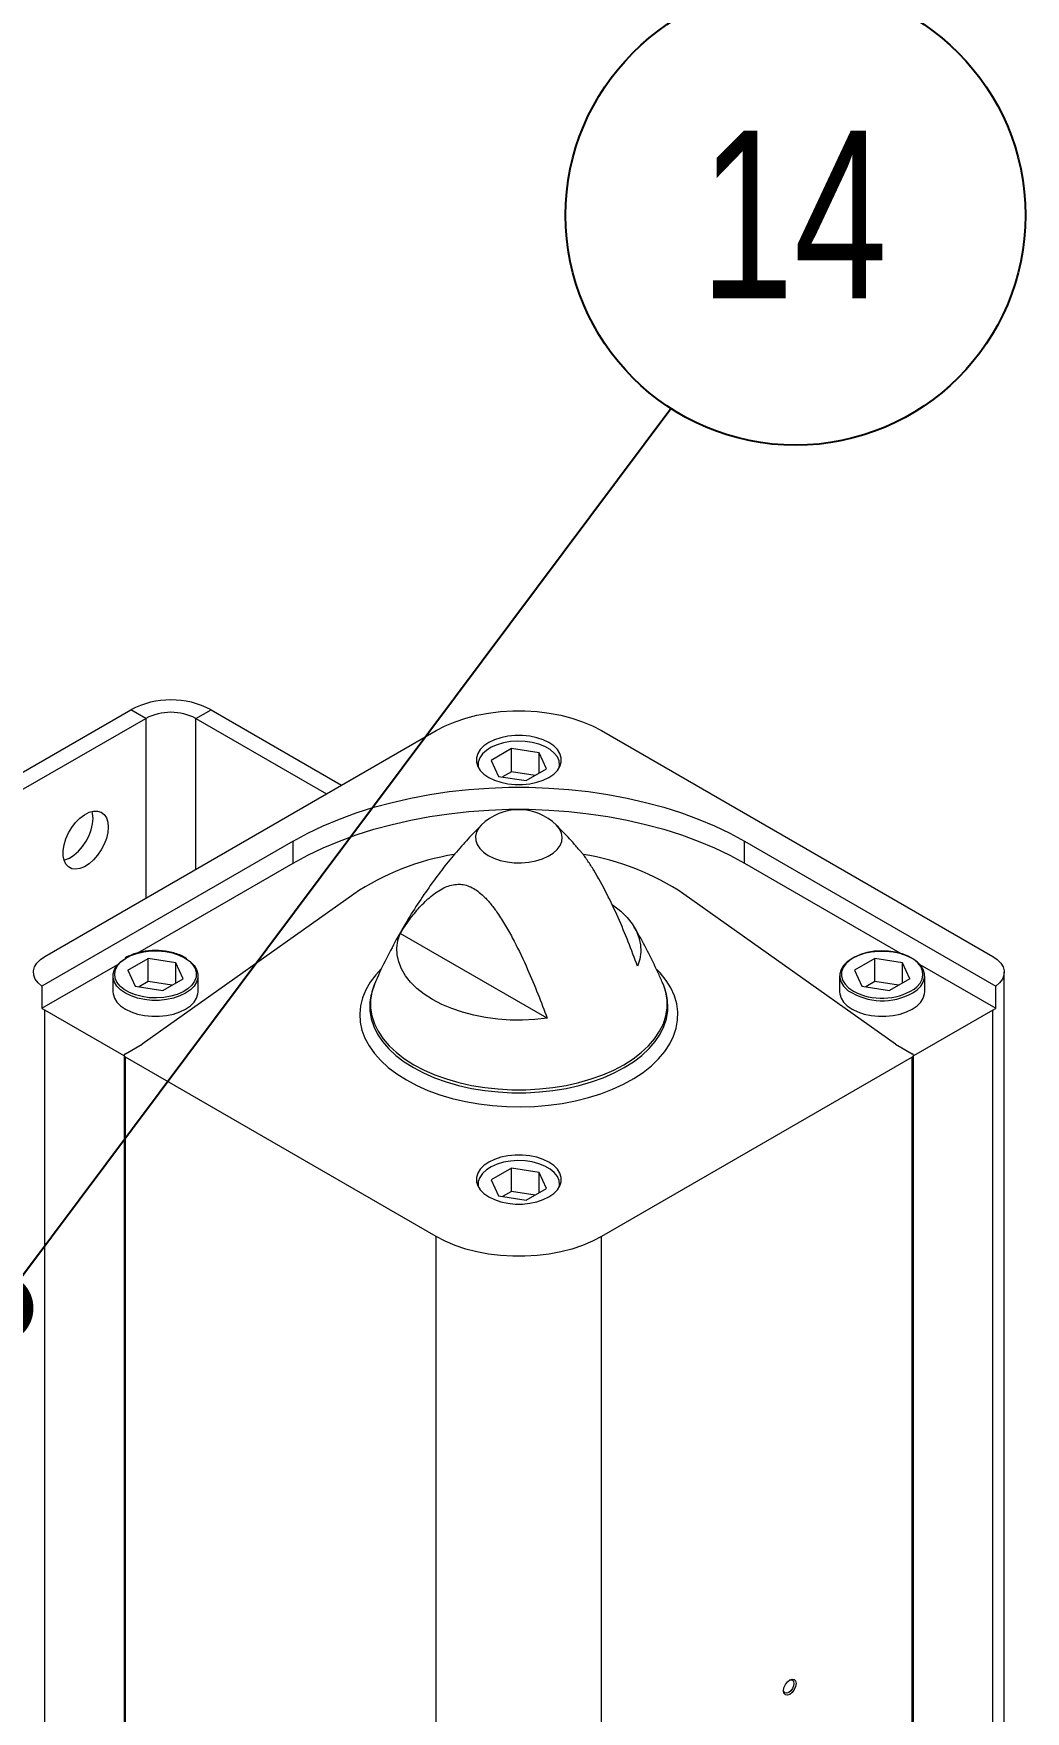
# Model space of a CAD drawing. Header units: millimetres. Extents: x -3124 to 13554, y -5049 to 691.
# Drawn here: x -1209.9 to -930.3, y -3250.6 to -2777.7 of the extents above; entities that cross this region are included whole.
import ezdxf

# ---------------------------------------------------------------- set-up
doc = ezdxf.new("R2010")
doc.units = ezdxf.units.MM
doc.layers.add('SHEET', color=179, linetype='Continuous')
doc.styles.add('SLDTEXTSTYLE0', font='TXT', dxfattribs={"width": 0.75})
doc.dimstyles.new('SLDDIMSTYLE1', dxfattribs={"dimtxt": 0.18, "dimasz": 3.302, "dimexe": 0, "dimexo": 0.0625, "dimgap": 0, "dimtad": 0, "dimtih": 1, "dimtoh": 1, "dimdec": 0, "dimrnd": 1e-09, "dimzin": 0, "dimdsep": 46, "dimtxsty": 'Standard', "dimsah": 1, "dimcen": 0.09, "dimadec": 0, "dimazin": 0, "dimtfac": 3.302, "dimtdec": 0, "dimtofl": 0, "dimtmove": 0, "dimatfit": 3, "dimfxl": 1, "dimfrac": 2, "dimtolj": 1, "dimtzin": 0, "dimarcsym": 0})

msp = doc.modelspace()

# ---------------------------------------------------------------- linework, layer by layer
at = {"linetype": 'Continuous', "lineweight": 20}
for p, q in [((-1220.71348, -2990.30722), (-1182.52973, -2968.26421)), ((-1178.28714, -2970.7134), (-1182.52973, -2968.26421)), ((-1164.14491, -2970.71344), (-1159.90228, -2968.26422)), ((-1159.90228, -2968.26422), (-1123.09932, -2989.51012)), ((-1216.4709, -2992.75642), (-1178.28714, -2970.7134)), ((-1206.71276, -3037.77914), (-1096.47484, -2974.14014)), ((-1178.28714, -2970.7134), (-1178.28714, -3021.36933)), ((-1164.14491, -2970.71344), (-1127.34195, -2991.95934)), ((-1164.14491, -3013.20533), (-1164.14491, -2970.71344)), ((-1049.80579, -2974.14013), (-939.56784, -3037.77914)), ((-1075.23232, -2979.23825), (-1080.9478, -2982.53772)), ((-1067.42485, -2980.44592), (-1075.23232, -2979.23825)), ((-1075.23232, -2985.77059), (-1075.23232, -2979.23825)), ((-1080.9478, -2982.53772), (-1078.85582, -2987.04488)), ((-1065.33287, -2984.95308), (-1067.42485, -2980.44592)), ((-1067.42485, -2986.16081), (-1067.42485, -2980.44592)), ((-1078.85582, -2987.04488), (-1071.04834, -2988.25255)), ((-1075.23232, -2985.77059), (-1077.73899, -2987.21766)), ((-1068.5417, -2986.80549), (-1075.23232, -2985.77059)), ((-1071.04834, -2988.25255), (-1065.33287, -2984.95308)), ((-1136.77987, -3005.32694), (-1207.57745, -3046.19752)), ((-1136.77987, -3011.53271), (-1136.77987, -3005.32694)), ((-1009.50071, -3005.32691), (-938.70311, -3046.19749)), ((-1009.50071, -3011.53267), (-1009.50071, -3005.32691)), ((-1180.51702, -3036.78163), (-1136.77987, -3011.53271)), ((-1009.50071, -3011.53267), (-965.1275, -3037.14878)), ((-1119.68918, -3020.21043), (-1179.34774, -3062.55715)), ((-966.93295, -3062.5571), (-1026.59155, -3020.21046)), ((-1065.15672, -3055.24349), (-1106.57982, -3031.33045)), ((-1207.57745, -3052.40328), (-1186.16782, -3040.04377)), ((-1183.3616, -3041.65995), (-1177.64611, -3038.36047)), ((-1169.83866, -3039.56815), (-1177.64611, -3038.36047)), ((-1177.64611, -3044.89281), (-1177.64611, -3038.36047)), ((-1167.74666, -3044.0753), (-1169.83866, -3039.56815)), ((-1169.83866, -3045.28304), (-1169.83866, -3039.56815)), ((-1167.17245, -3038.14852), (-1167.33092, -3038.06462)), ((-1167.02995, -3038.24552), (-1167.17245, -3038.14852)), ((-1166.74504, -3038.43939), (-1167.02995, -3038.24552)), ((-972.81852, -3038.36048), (-978.53399, -3041.65995)), ((-965.01105, -3039.56815), (-972.81852, -3038.36048)), ((-972.81852, -3044.89282), (-972.81852, -3038.36048)), ((-962.91907, -3044.07531), (-965.01105, -3039.56815)), ((-965.01105, -3045.28304), (-965.01105, -3039.56815)), ((-960.1127, -3040.04377), (-938.70311, -3052.40326)), ((-1187.55416, -3043.27585), (-1187.55416, -3047.76689)), ((-1183.3616, -3041.65995), (-1181.2696, -3046.1671)), ((-1177.64611, -3044.89281), (-1180.15279, -3046.33989)), ((-1170.95551, -3045.92772), (-1177.64611, -3044.89281)), ((-1173.46215, -3047.37478), (-1167.74666, -3044.0753)), ((-1163.5541, -3047.76692), (-1163.5541, -3043.27588)), ((-982.72655, -3043.27585), (-982.72655, -3047.76689)), ((-978.53399, -3041.65995), (-976.44201, -3046.16711)), ((-972.81852, -3044.89282), (-975.32518, -3046.33989)), ((-966.1279, -3045.92772), (-972.81852, -3044.89282)), ((-962.91907, -3044.07531), (-968.63454, -3047.37478)), ((-958.72651, -3047.76693), (-958.72651, -3043.27589)), ((-936.34603, -3422.77745), (-936.34603, -3042.26938)), ((-1207.57745, -3046.19752), (-1207.57745, -3052.40328)), ((-1181.2696, -3046.1671), (-1173.46215, -3047.37478)), ((-976.44201, -3046.16711), (-968.63454, -3047.37478)), ((-938.70311, -3052.40326), (-938.70311, -3046.19749)), ((-1184.36608, -3065.86589), (-1206.71285, -3052.96537)), ((-1206.71285, -3421.06191), (-1206.71285, -3052.96537)), ((-939.5679, -3052.96536), (-961.91456, -3065.86581)), ((-939.5679, -3421.0619), (-939.5679, -3052.96536)), ((-1184.01462, -3065.25128), (-1179.34774, -3062.55715)), ((-966.93295, -3062.5571), (-962.26594, -3065.2513)), ((-1184.36613, -3065.74111), (-1184.36613, -3446.24918)), ((-1096.47482, -3116.76664), (-1184.01466, -3066.23096)), ((-1184.01466, -3446.73903), (-1184.01466, -3066.23096)), ((-962.26596, -3066.23097), (-1049.80579, -3116.76664)), ((-962.26596, -3446.73904), (-962.26596, -3066.23097)), ((-961.91446, -3446.24921), (-961.91446, -3065.74114)), ((-1075.2323, -3097.4827), (-1080.9478, -3100.78218)), ((-1067.42485, -3098.69038), (-1075.2323, -3097.4827)), ((-1075.2323, -3104.01504), (-1075.2323, -3097.4827)), ((-1080.9478, -3100.78218), (-1078.85579, -3105.28933)), ((-1065.33285, -3103.19753), (-1067.42485, -3098.69038)), ((-1067.42485, -3104.40527), (-1067.42485, -3098.69038)), ((-1078.85579, -3105.28933), (-1071.04834, -3106.49701)), ((-1075.2323, -3104.01504), (-1077.73899, -3105.46212)), ((-1068.5417, -3105.04995), (-1075.2323, -3104.01504)), ((-1071.04834, -3106.49701), (-1065.33285, -3103.19753)), ((-1096.47482, -3497.2747), (-1096.47482, -3116.76664)), ((-1049.80579, -3497.2747), (-1049.80579, -3116.76664))]:
    msp.add_line(p, q, dxfattribs=at)
at = {"linetype": 'Continuous', "lineweight": 20, "flags": 128}
for points in [[(-1096.47484, -2974.14014), (-1093.90793, -2972.80584), (-1091.11334, -2971.63382), (-1088.12205, -2970.63671), (-1084.96652, -2969.82567), (-1081.6813, -2969.20954), (-1078.3027, -2968.79488), (-1074.86738, -2968.5865), (-1071.41327, -2968.58645), (-1067.97805, -2968.79487), (-1064.59929, -2969.2095), (-1061.31413, -2969.82572), (-1058.15868, -2970.63671), (-1055.16733, -2971.63373), (-1052.37274, -2972.80585), (-1049.80579, -2974.14013)], [(-1081.62562, -2987.33737), (-1080.02324, -2988.11354), (-1078.21183, -2988.71728), (-1076.24612, -2989.13033), (-1074.18613, -2989.34005), (-1072.09451, -2989.33998), (-1070.03459, -2989.13027), (-1068.06896, -2988.71729), (-1066.25741, -2988.11354), (-1064.65498, -2987.33739), (-1063.3105, -2986.41233), (-1062.26469, -2985.36655), (-1061.54931, -2984.23182), (-1061.18605, -2983.04265), (-1061.18592, -2981.83519), (-1061.5492, -2980.64598), (-1062.26471, -2979.5112), (-1063.3105, -2978.46548), (-1064.65505, -2977.54046), (-1066.25741, -2976.76427), (-1068.06884, -2976.16055), (-1070.03454, -2975.7475), (-1072.09453, -2975.53778), (-1074.18616, -2975.53785), (-1076.24608, -2975.74756), (-1078.21171, -2976.16054), (-1080.02324, -2976.76427), (-1081.62566, -2977.54043), (-1082.97015, -2978.46548), (-1084.01598, -2979.51127), (-1084.73136, -2980.646), (-1085.09462, -2981.83517), (-1085.09475, -2983.04264), (-1084.73147, -2984.23185), (-1084.01596, -2985.36663), (-1082.97015, -2986.41233), (-1081.62562, -2987.33737)], [(-1061.73387, -2984.59084), (-1061.64317, -2983.8944), (-1061.78183, -2982.70691), (-1062.2857, -2981.55272), (-1063.13833, -2980.46908), (-1064.31237, -2979.49078), (-1065.77032, -2978.64913), (-1067.46496, -2977.97137), (-1069.34209, -2977.47915), (-1071.34141, -2977.18828), (-1073.39843, -2977.10823), (-1075.44708, -2977.24155), (-1077.42171, -2977.58381), (-1079.25868, -2978.12418), (-1080.89905, -2978.84516), (-1082.29002, -2979.72367), (-1083.38696, -2980.73142), (-1084.15445, -2981.83609), (-1084.56798, -2983.00211), (-1084.61423, -2984.19202), (-1084.54671, -2984.59081)], [(-1136.77987, -3005.32694), (-1132.65831, -3003.09263), (-1128.30201, -3001.01205), (-1123.72784, -2999.09357), (-1118.95407, -2997.34465), (-1113.9995, -2995.77222), (-1108.88365, -2994.3825), (-1103.62678, -2993.18096), (-1098.24958, -2992.17233), (-1092.77321, -2991.36067), (-1087.21948, -2990.74901), (-1081.61007, -2990.33996), (-1075.96722, -2990.13506), (-1070.31339, -2990.13501), (-1064.67049, -2990.34001), (-1059.06132, -2990.749), (-1053.50746, -2991.36063), (-1048.03115, -2992.17236), (-1042.65387, -2993.18101), (-1037.39695, -2994.38255), (-1032.28119, -2995.77224), (-1027.32655, -2997.34468), (-1022.55281, -2999.09357), (-1017.97874, -3001.01204), (-1013.62234, -3003.09256), (-1009.50071, -3005.32691)], [(-1188.89373, -3001.33266), (-1189.02401, -3002.88723), (-1189.40948, -3004.52848), (-1190.03439, -3006.18929), (-1190.87314, -3007.80175), (-1191.89138, -3009.29979), (-1193.04745, -3010.62197), (-1194.29401, -3011.71431), (-1195.58003, -3012.53205), (-1196.85285, -3013.04159), (-1198.06035, -3013.22229), (-1199.15312, -3013.06662), (-1200.08639, -3012.5809), (-1200.822, -3011.78512), (-1201.32979, -3010.71181), (-1201.58901, -3009.40497), (-1201.58901, -3007.91801), (-1201.32979, -3006.31188), (-1200.822, -3004.65229), (-1200.08639, -3003.00719), (-1199.15312, -3001.44393), (-1198.06035, -3000.02659), (-1196.85285, -2998.81312), (-1195.58003, -2997.8531), (-1194.29401, -2997.18603), (-1193.04745, -2996.83913), (-1191.89138, -2996.82664), (-1190.87314, -2997.14894), (-1190.03439, -2997.793), (-1189.40948, -2998.73231), (-1189.02401, -2999.9286), (-1188.89373, -3001.33266)], [(-1193.13632, -2998.88347), (-1193.26659, -2997.47941), (-1193.41057, -2996.90772)], [(-1136.77987, -3011.53271), (-1132.65831, -3009.2984), (-1128.30201, -3007.21782), (-1123.72784, -3005.29934), (-1118.95407, -3003.55041), (-1113.9995, -3001.97798), (-1108.88365, -3000.58827), (-1103.62678, -2999.38672), (-1098.24958, -2998.3781), (-1092.77321, -2997.56643), (-1087.21948, -2996.95478), (-1081.61007, -2996.54573), (-1075.96722, -2996.34083), (-1070.31339, -2996.34078), (-1064.67049, -2996.54578), (-1059.06132, -2996.95477), (-1053.50746, -2997.5664), (-1048.03115, -2998.37812), (-1042.65387, -2999.38677), (-1037.39695, -3000.58831), (-1032.28119, -3001.97801), (-1027.32655, -3003.55045), (-1022.55281, -3005.29934), (-1017.97874, -3007.2178), (-1013.62234, -3009.29832), (-1009.50071, -3011.53267)], [(-1201.34737, -3010.65617), (-1201.09543, -3010.5924), (-1199.82262, -3010.08286), (-1198.53659, -3009.26511), (-1197.29004, -3008.17278), (-1196.13397, -3006.8506), (-1195.11572, -3005.35256), (-1194.27698, -3003.7401), (-1193.65207, -3002.07928), (-1193.26659, -3000.43803), (-1193.13632, -2998.88347)], [(-1083.73632, -3000.82585), (-1084.39288, -3001.58425), (-1085.04236, -3002.72201), (-1085.34961, -3003.90668), (-1085.30561, -3005.10424), (-1084.91158, -3006.28037), (-1084.1789, -3007.40115), (-1083.1286, -3008.43433), (-1081.79103, -3009.35015)], [(-1081.79103, -3009.35015), (-1080.20462, -3010.12231), (-1078.41506, -3010.72854), (-1076.47361, -3011.1515), (-1074.43628, -3011.37897), (-1072.36181, -3011.40438), (-1070.30968, -3011.227), (-1068.33881, -3010.85206), (-1066.5063, -3010.29014), (-1064.86443, -3009.55759), (-1063.46086, -3008.6753), (-1062.33554, -3007.66888), (-1061.52113, -3006.56711), (-1061.04112, -3005.40164), (-1060.90908, -3004.20619), (-1061.12881, -3003.01508), (-1061.69415, -3001.86252), (-1062.54574, -3000.82441)], [(-1046.7081, -3023.24855), (-1046.48206, -3023.40711), (-1044.41071, -3025.03879), (-1042.63762, -3026.78386), (-1041.18176, -3028.62389), (-1040.05775, -3030.54007), (-1039.27757, -3032.51226), (-1038.84914, -3034.52011), (-1038.77701, -3036.5427), (-1039.0619, -3038.55903), (-1039.70087, -3040.54814)], [(-1065.15672, -3055.24349), (-1068.60231, -3055.61235), (-1072.0951, -3055.77683), (-1075.59869, -3055.73517), (-1079.07677, -3055.48785), (-1082.49311, -3055.03748), (-1085.81234, -3054.38858), (-1088.99974, -3053.54814), (-1092.0226, -3052.52454), (-1094.84909, -3051.3288), (-1097.45006, -3049.97309), (-1099.79865, -3048.47149), (-1101.86995, -3046.83979), (-1103.6429, -3045.09482), (-1105.09891, -3043.25468), (-1106.22296, -3041.33853), (-1107.0031, -3039.36632), (-1107.43153, -3037.35846), (-1107.50368, -3035.33589), (-1107.21877, -3033.31954), (-1106.57982, -3031.33045)], [(-1207.57745, -3046.19752), (-1208.66395, -3045.23214), (-1209.43069, -3044.16937), (-1209.85249, -3043.04412), (-1209.91538, -3041.89346), (-1209.61731, -3040.75517), (-1208.96817, -3039.66665), (-1207.98931, -3038.66361), (-1206.71276, -3037.77914)], [(-1166.60692, -3038.65946), (-1165.72432, -3039.30245), (-1164.67853, -3040.34817), (-1163.96301, -3041.48294), (-1163.59974, -3042.67216), (-1163.59987, -3043.87962), (-1163.96309, -3045.06877), (-1164.67849, -3046.20351), (-1165.72432, -3047.2493), (-1167.06881, -3048.17436), (-1168.67123, -3048.95052), (-1170.48279, -3049.55426), (-1172.44839, -3049.96723), (-1174.50832, -3050.17694), (-1176.59994, -3050.17701), (-1178.65995, -3049.9673), (-1180.62564, -3049.55424), (-1182.43707, -3048.95052), (-1184.0394, -3048.17431), (-1185.38397, -3047.2493), (-1186.42976, -3046.20359), (-1187.14529, -3045.06882), (-1187.50855, -3043.8796), (-1187.50843, -3042.67213), (-1187.14516, -3041.48296), (-1186.4298, -3040.34824), (-1185.38397, -3039.30245), (-1184.20196, -3038.47314)], [(-1185.34048, -3046.35425), (-1185.55614, -3046.14396), (-1186.40877, -3045.06031), (-1186.91264, -3043.90613), (-1187.0513, -3042.71864), (-1186.82038, -3041.53599), (-1186.22746, -3040.39604), (-1185.29146, -3039.3356), (-1184.04252, -3038.38862), (-1182.52073, -3037.58563), (-1180.77509, -3036.95239), (-1178.86154, -3036.50933), (-1176.84169, -3036.27059), (-1174.7805, -3036.2439), (-1172.74413, -3036.43008), (-1170.79817, -3036.8232), (-1169.00512, -3037.41047), (-1167.42242, -3038.17329)], [(-1167.42242, -3038.17329), (-1166.10103, -3039.08696), (-1165.08373, -3040.12207), (-1164.40277, -3041.24545), (-1164.08026, -3042.42102), (-1164.12649, -3043.61092), (-1164.54004, -3044.77695), (-1165.30753, -3045.88162), (-1165.37552, -3045.95746)], [(-962.10146, -3048.09233), (-960.8967, -3047.24929), (-959.85088, -3046.20351), (-959.13534, -3045.06888), (-958.77224, -3043.87961), (-958.77212, -3042.67214), (-959.1354, -3041.48294), (-959.85091, -3040.34816), (-960.8967, -3039.30244), (-962.24124, -3038.37742), (-963.8436, -3037.60123), (-965.65503, -3036.99751), (-967.62074, -3036.58445), (-969.68073, -3036.37473), (-971.77235, -3036.37481), (-973.83228, -3036.58452), (-975.7979, -3036.9975), (-977.60944, -3037.60123), (-979.21186, -3038.37738), (-980.55635, -3039.30244), (-981.60218, -3040.34823), (-982.31756, -3041.48296), (-982.68082, -3042.67213), (-982.68095, -3043.8796), (-982.31766, -3045.06881), (-981.60216, -3046.20359), (-980.55635, -3047.24929), (-980.27735, -3047.46993)], [(-961.75331, -3047.01965), (-960.98923, -3046.39968), (-960.05319, -3045.33921), (-959.46031, -3044.19929), (-959.22937, -3043.01663), (-959.36803, -3041.82914), (-959.8719, -3040.67495), (-960.72453, -3039.59131), (-961.89857, -3038.61301), (-963.35651, -3037.77136), (-965.05115, -3037.0936), (-966.92829, -3036.60138), (-968.92744, -3036.31061), (-970.98463, -3036.23046), (-973.03328, -3036.36378), (-975.0079, -3036.70604), (-976.84487, -3037.24641), (-978.48525, -3037.96739), (-979.87622, -3038.84591), (-980.97316, -3039.85365), (-981.74065, -3040.95832), (-982.15417, -3042.12434), (-982.20043, -3043.31425), (-981.87788, -3044.4898), (-981.19696, -3045.6132), (-980.17962, -3046.64829), (-978.85825, -3047.56197), (-978.85825, -3047.56197)], [(-939.56784, -3037.77914), (-938.29134, -3038.66364), (-937.31248, -3039.66663), (-936.66327, -3040.7552), (-936.36525, -3041.89352), (-936.42815, -3043.04419), (-936.84988, -3044.16939), (-937.61659, -3045.23215), (-938.70311, -3046.19749)], [(-1111.92459, -3041.32838), (-1113.44082, -3042.97137), (-1115.0191, -3045.07197), (-1116.26989, -3047.24474), (-1117.183, -3049.47289), (-1117.75139, -3051.73892), (-1117.97064, -3054.02509), (-1117.83901, -3056.31348), (-1117.35757, -3058.5862), (-1116.53002, -3060.82554), (-1115.36306, -3063.01376), (-1113.86549, -3065.13395), (-1112.04922, -3067.16943), (-1109.92847, -3069.10426), (-1107.51982, -3070.92331), (-1104.84198, -3072.61246)], [(-1113.69413, -3045.28906), (-1113.87123, -3045.70682), (-1114.5814, -3047.89996), (-1114.93796, -3050.12156), (-1114.93805, -3052.35265), (-1114.58132, -3054.57435), (-1113.87123, -3056.76744), (-1112.81351, -3058.91342), (-1111.41739, -3060.99388), (-1109.69468, -3062.9911), (-1107.66005, -3064.88805), (-1105.33097, -3066.66856), (-1102.72722, -3068.31737)], [(-1104.84198, -3072.61246), (-1101.91615, -3074.15825), (-1098.76512, -3075.54873), (-1095.41352, -3076.77301), (-1091.8876, -3077.82152), (-1088.21492, -3078.68605), (-1084.42424, -3079.35982), (-1080.54534, -3079.83746), (-1076.60844, -3080.11539), (-1072.6444, -3080.19137), (-1068.6842, -3080.0648), (-1064.7589, -3079.73668), (-1060.89921, -3079.20955), (-1057.13529, -3078.48758), (-1053.49671, -3077.57637), (-1050.0118, -3076.48311), (-1046.70803, -3075.21627), (-1043.61092, -3073.78591), (-1040.74501, -3072.20309), (-1038.13279, -3070.4802), (-1035.79438, -3068.6308), (-1033.74817, -3066.6694), (-1032.0104, -3064.61122), (-1030.59454, -3062.4724), (-1029.51155, -3060.26979), (-1028.77013, -3058.02046), (-1028.37597, -3055.74212), (-1028.33205, -3053.45264), (-1028.6389, -3051.16983), (-1029.29391, -3048.91166), (-1030.29215, -3046.69573), (-1031.62585, -3044.53933), (-1033.28433, -3042.45948), (-1034.20264, -3041.48246)], [(-1102.72722, -3068.31737), (-1099.8711, -3069.82048), (-1096.787, -3071.16493), (-1093.50102, -3072.3395), (-1090.04136, -3073.334), (-1086.43751, -3074.13996), (-1082.72015, -3074.75057), (-1078.92104, -3075.16059), (-1075.07269, -3075.36643), (-1071.20791, -3075.36638), (-1067.35957, -3075.16054), (-1063.56054, -3074.75057), (-1059.84323, -3074.13998), (-1056.23933, -3073.33405), (-1052.77975, -3072.3395), (-1049.49369, -3071.16503), (-1046.40955, -3069.82041), (-1043.55334, -3068.31734), (-1040.94968, -3066.66849), (-1038.62048, -3064.88805), (-1036.58601, -3062.99105), (-1034.86321, -3060.99388), (-1033.46714, -3058.91339), (-1032.40946, -3056.76744), (-1031.69929, -3054.5743), (-1031.34271, -3052.35269), (-1031.34262, -3050.1216), (-1031.6992, -3047.90001), (-1032.40944, -3045.70681), (-1032.58532, -3045.29156)], [(-1187.55416, -3047.76689), (-1187.50855, -3048.37064), (-1187.14529, -3049.55986), (-1186.42976, -3050.69462), (-1185.38397, -3051.74034), (-1184.0394, -3052.66535), (-1182.43707, -3053.44155), (-1180.62564, -3054.04528), (-1178.65995, -3054.45834), (-1176.59994, -3054.66805), (-1174.50832, -3054.66797), (-1172.44839, -3054.45827), (-1170.48279, -3054.0453), (-1168.67123, -3053.44155), (-1167.06881, -3052.6654), (-1165.72432, -3051.74034), (-1164.67849, -3050.69455), (-1163.96309, -3049.55981), (-1163.59987, -3048.37066), (-1163.5541, -3047.76692)], [(-1165.37552, -3045.95746), (-1166.40445, -3046.88936), (-1167.79542, -3047.76787), (-1169.43582, -3048.48887), (-1171.27274, -3049.02921), (-1173.24741, -3049.37149), (-1175.29604, -3049.5048), (-1177.35306, -3049.42475), (-1179.35238, -3049.13388), (-1181.22952, -3048.64167), (-1182.92416, -3047.96391), (-1184.3821, -3047.12225), (-1185.34048, -3046.35425)], [(-982.72655, -3047.76689), (-982.68095, -3048.37064), (-982.31766, -3049.55985), (-981.60216, -3050.69462), (-980.55635, -3051.74033), (-979.21182, -3052.66536), (-977.60944, -3053.44154), (-975.79803, -3054.04528), (-973.83232, -3054.45833), (-971.77233, -3054.66805), (-969.68071, -3054.66797), (-967.62061, -3054.45836), (-965.65516, -3054.04529), (-963.8436, -3053.44154), (-962.24118, -3052.66539), (-960.8967, -3051.74033), (-959.85088, -3050.69455), (-959.13534, -3049.55992), (-958.77224, -3048.37065), (-958.72651, -3047.76693)], [(-1115.1401, -3051.92402), (-1115.09547, -3053.11791), (-1114.73755, -3055.34788), (-1114.02473, -3057.54931), (-1112.96309, -3059.70335), (-1111.56166, -3061.79164), (-1109.83246, -3063.7964), (-1107.79024, -3065.70046), (-1105.45244, -3067.48761), (-1102.83874, -3069.14274)], [(-1102.83874, -3069.14274), (-1099.97183, -3070.6515), (-1096.87606, -3072.00108), (-1093.57777, -3073.18004), (-1090.10504, -3074.17828), (-1086.48762, -3074.98731), (-1082.75632, -3075.60018), (-1078.94291, -3076.01169), (-1075.08007, -3076.2183), (-1071.20062, -3076.21835), (-1067.33774, -3076.01171), (-1063.5245, -3075.60015), (-1059.79311, -3074.98728), (-1056.17556, -3074.17833), (-1052.70288, -3073.18011), (-1049.40459, -3072.00111), (-1046.30873, -3070.65148), (-1043.44191, -3069.14267), (-1040.8283, -3067.48769), (-1038.49041, -3065.70049), (-1036.4481, -3063.79643), (-1034.71892, -3061.79167), (-1033.31762, -3059.70331), (-1032.25601, -3057.54924), (-1031.54307, -3055.34789), (-1031.18514, -3053.11791), (-1031.14061, -3051.90038)], [(-1081.6256, -3105.58181), (-1080.02326, -3106.35802), (-1078.21183, -3106.96174), (-1076.24615, -3107.3748), (-1074.18613, -3107.58451), (-1072.09451, -3107.58444), (-1070.03442, -3107.37483), (-1068.06898, -3106.96176), (-1066.25743, -3106.35802), (-1064.655, -3105.58186), (-1063.31052, -3104.6568), (-1062.26469, -3103.61102), (-1061.54912, -3102.47637), (-1061.18607, -3101.28713), (-1061.18594, -3100.07966), (-1061.5492, -3098.89044), (-1062.26473, -3097.75567), (-1063.31052, -3096.70996), (-1064.65505, -3095.78492), (-1066.25743, -3095.00874), (-1068.06886, -3094.40502), (-1070.03454, -3093.99196), (-1072.09456, -3093.78225), (-1074.18618, -3093.78232), (-1076.24606, -3093.99201), (-1078.21171, -3094.405), (-1080.02326, -3095.00874), (-1081.62569, -3095.7849), (-1082.97017, -3096.70996), (-1084.016, -3097.75575), (-1084.73136, -3098.89046), (-1085.09462, -3100.07963), (-1085.09475, -3101.2871), (-1084.73149, -3102.47632), (-1084.01596, -3103.61109), (-1082.97017, -3104.6568), (-1081.6256, -3105.58181)], [(-1061.73389, -3102.83532), (-1061.64319, -3102.13887), (-1061.78185, -3100.95138), (-1062.28572, -3099.7972), (-1063.13835, -3098.71355), (-1064.31239, -3097.73525), (-1065.77034, -3096.8936), (-1067.46498, -3096.21584), (-1069.34211, -3095.72363), (-1071.34126, -3095.43285), (-1073.39845, -3095.3527), (-1075.44708, -3095.48601), (-1077.42171, -3095.82827), (-1079.25868, -3096.36864), (-1080.89907, -3097.08963), (-1082.29, -3097.96812), (-1083.38696, -3098.97588), (-1084.15445, -3100.08055), (-1084.568, -3101.24658), (-1084.61423, -3102.43648), (-1084.54671, -3102.83527)], [(-1049.80579, -3116.76664), (-1052.3727, -3118.10094), (-1055.16729, -3119.27296), (-1058.15874, -3120.26996), (-1061.31428, -3121.08101), (-1064.59933, -3121.69724), (-1067.97807, -3122.11178), (-1071.41325, -3122.32028), (-1074.86735, -3122.32032), (-1078.30274, -3122.11181), (-1081.68132, -3121.69726), (-1084.9665, -3121.08106), (-1088.12212, -3120.26996), (-1091.11345, -3119.27293), (-1093.90787, -3118.10092), (-1096.47482, -3116.76664)], [(-996.77277, -3241.70236), (-996.09629, -3241.46719), (-995.52277, -3241.57861), (-995.13958, -3242.01969), (-995.005, -3242.72325), (-995.13958, -3243.58209), (-995.52277, -3244.4656), (-996.09629, -3245.23919), (-996.77277, -3245.78506), (-997.44927, -3246.02024), (-998.02278, -3245.90882), (-998.40598, -3245.46774), (-998.54053, -3244.76427), (-998.40598, -3243.90535), (-998.02278, -3243.02184), (-997.44927, -3242.24825), (-996.77277, -3241.70236)], [(-996.93339, -3241.80352), (-996.51961, -3241.68476), (-996.04544, -3241.77693), (-995.7286, -3242.14155), (-995.61733, -3242.72326), (-995.7286, -3243.43334), (-996.04544, -3244.16378), (-996.51961, -3244.80342), (-997.07892, -3245.25479), (-997.63825, -3245.44919), (-998.11242, -3245.35703), (-998.42926, -3244.9924), (-998.53324, -3244.57488)]]:
    msp.add_lwpolyline(points, dxfattribs=at)
at = {"linetype": 'Continuous', "lineweight": 20}
for centre, radius, start, end in [((-1171.21602, -2989.89694), 24.4126, 62.3908007, 117.6091376), ((-1171.21606, -2984.36078), 15.37046, 62.6098066, 117.3898977), ((-1073.14033, -3011.44303), 15, 45.1220602, 134.8779398), ((-1079.65247, -3080.39021), 72.281, 99.3246562, 123.6352308), ((-1066.64451, -3080.4208), 72.31545, 56.3674642, 80.7323397), ((-970.66516, -3032.47141), 17.81432, 237.3451687, 298.7324149), ((-970.77404, -3032.52179), 17.07517, 241.7416408, 301.8903384), ((-1201.99965, -3044.7696), 9.45436, 233.8450456, 240.0977924), ((-944.29466, -3044.74702), 9.48068, 299.9052196, 306.1415905), ((-1183.82874, -3065.74113), 0.52393, 110.7798367, 249.2152335), ((-962.45183, -3065.74113), 0.52392, 290.7792844, 69.2182507)]:
    msp.add_arc(centre, radius, start, end, dxfattribs=at)
for points, knots in [([(-1083.67567, -3000.80096), (-1084.17856, -3001.29281), (-1085.91981, -3002.99582), (-1088.90105, -3006.24099), (-1092.61137, -3010.56412), (-1096.31219, -3015.29187), (-1099.95784, -3020.38224), (-1103.50046, -3025.81875), (-1106.90616, -3031.56801), (-1110.11012, -3037.62035), (-1112.36682, -3042.20459), (-1113.46693, -3044.81653), (-1113.6556, -3045.26448)], [0, 0, 0, 0, 0.043334998, 0.150045169, 0.260363419, 0.373869676, 0.490127303, 0.608705497, 0.729197289, 0.851232222, 0.974486117, 1, 1, 1, 1]), ([(-1056.15632, -3007.71228), (-1056.46418, -3007.34754), (-1057.90869, -3005.63609), (-1060.07129, -3003.31217), (-1061.93178, -3001.46595), (-1062.61263, -3000.79031)], [0, 0, 0, 0, 0.1465577812, 0.6876772101, 1, 1, 1, 1]), ([(-1039.70087, -3040.54814), (-1040.5506, -3038.26143), (-1042.25272, -3033.68088), (-1045.118, -3026.85322), (-1048.28645, -3020.08476), (-1051.17243, -3014.74119), (-1053.6691, -3010.89124), (-1055.06624, -3008.93287), (-1055.94788, -3007.94857), (-1056.15803, -3007.71395)], [0, 0, 0, 0, 0.201409331, 0.403447474, 0.603786328, 0.806242865, 0.889493127, 0.97365955, 1, 1, 1, 1]), ([(-1106.57982, -3031.33045), (-1105.73011, -3030.02474), (-1104.02805, -3027.40925), (-1101.16236, -3023.89095), (-1097.99536, -3020.77615), (-1095.1045, -3018.77922), (-1092.61685, -3017.7855), (-1090.92013, -3017.44155), (-1089.21911, -3017.45604), (-1087.5751, -3017.81841), (-1085.90688, -3018.5798), (-1084.28024, -3019.70159), (-1082.54149, -3021.28367), (-1080.70902, -3023.39434), (-1078.64135, -3026.26222), (-1076.54824, -3029.64378), (-1073.73718, -3034.80531), (-1070.78378, -3041.05355), (-1067.72354, -3048.33687), (-1066.01336, -3052.93852), (-1065.15672, -3055.24349)], [0, 0, 0, 0, 0.086206795, 0.172682734, 0.258432984, 0.345086134, 0.380718735, 0.41674347, 0.444392192, 0.472688116, 0.499994082, 0.525416998, 0.551713368, 0.587593637, 0.624423297, 0.674278245, 0.724194494, 0.826536232, 0.913111775, 1, 1, 1, 1]), ([(-1032.6308, -3045.27635), (-1033.07289, -3044.25427), (-1034.3996, -3041.18708), (-1036.86501, -3036.29085), (-1039.08621, -3032.08202), (-1040.38961, -3029.92294), (-1040.59031, -3029.59048)], [0, 0, 0, 0, 0.187390374, 0.562347734, 0.932609587, 1, 1, 1, 1]), ([(-1176.47834, -3036.17744), (-1176.67081, -3036.18061), (-1177.51238, -3036.19445), (-1178.97321, -3036.40664), (-1180.80476, -3036.80787), (-1182.47514, -3037.40758), (-1183.57879, -3037.89603), (-1184.04353, -3038.21926), (-1184.08332, -3038.24694)], [0, 0, 0, 0, 0.067405258, 0.294742429, 0.522304538, 0.750213271, 0.978612327, 1, 1, 1, 1]), ([(-1167.33092, -3038.06462), (-1167.53163, -3037.95518), (-1168.21158, -3037.58443), (-1169.52168, -3037.06102), (-1171.28722, -3036.56307), (-1173.16738, -3036.25049), (-1174.91869, -3036.11047), (-1176.02257, -3036.15787), (-1176.47834, -3036.17744)], [0, 0, 0, 0, 0.081868108, 0.277344509, 0.472716437, 0.667880955, 0.862871819, 1, 1, 1, 1]), ([(-1113.45557, -3044.79718), (-1113.48887, -3044.85797), (-1113.91259, -3045.63139), (-1114.4446, -3047.18662), (-1114.97111, -3049.43261), (-1115.17756, -3051.01167), (-1115.13147, -3051.82602), (-1115.12796, -3051.8881)], [0, 0, 0, 0, 0.027286305, 0.347200772, 0.662634441, 0.974280894, 1, 1, 1, 1]), ([(-1031.16883, -3051.85837), (-1031.18013, -3051.28094), (-1031.20604, -3049.95662), (-1031.63981, -3047.90881), (-1032.12514, -3046.26778), (-1032.55947, -3045.39634), (-1032.64536, -3045.22403)], [0, 0, 0, 0, 0.255690584, 0.586419301, 0.91821826, 1, 1, 1, 1])]:
    msp.add_open_spline(points, degree=3, knots=knots, dxfattribs=at)
at = {"layer": 'SHEET', "color": 0}
msp.add_circle((-995.15165, -2828.90283), 64.80461, dxfattribs=at)

# ---------------------------------------------------------------- texts
at = {"layer": 'SHEET', "color": 0, "insert": (-995.62743, -2805.09046), "char_height": 47.25, "attachment_point": 2, "style": 'SLDTEXTSTYLE0'}
msp.add_mtext('14', dxfattribs=at)

# ---------------------------------------------------------------- leaders
at = {"layer": 'SHEET', "color": 0}
msp.add_leader([(-1219.95272, -3136.93943), (-1030.25824, -2883.37452)], dimstyle='SLDDIMSTYLE1', override={"dimasz": 20, "dimldrblk": 'Dot'}, dxfattribs=at)

doc.saveas('drawing.dxf')
